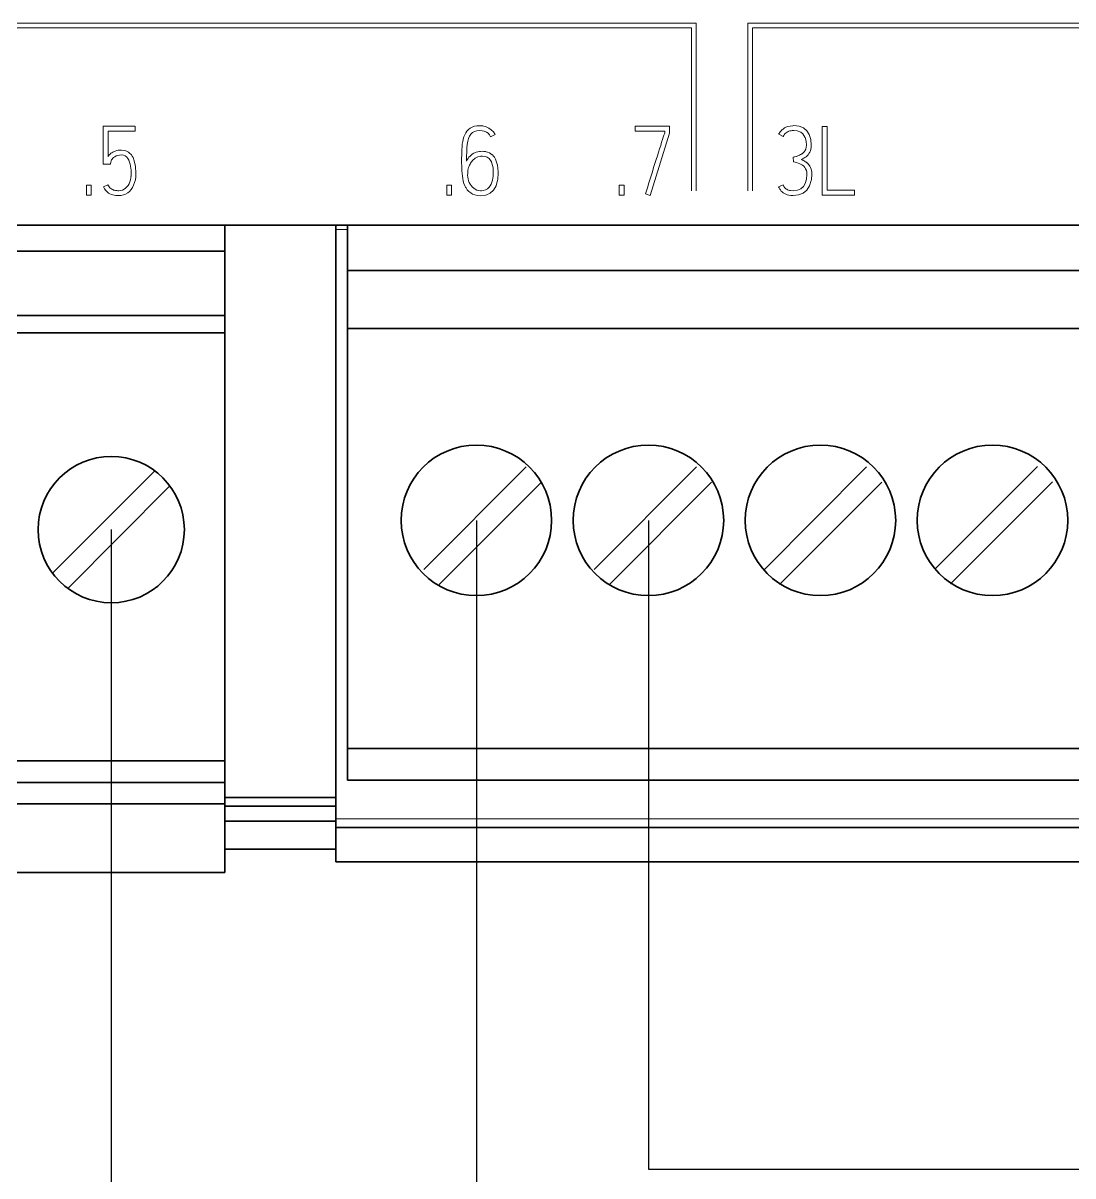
# Model space of a CAD drawing. Header units: millimetres. Extents: x -159 to 71007, y -220 to 29306.
# Drawn here: x 68997.5 to 69094.6, y 27833.9 to 27940.6 of the extents above; entities that cross this region are included whole.
import ezdxf

# ---------------------------------------------------------------- set-up
doc = ezdxf.new("R2010")
doc.units = ezdxf.units.MM
doc.layers.add('Layer 1', color=7, linetype='Continuous')

msp = doc.modelspace()

# ---------------------------------------------------------------- linework, layer by layer
for p, q in [((69039.42, 27894.58), (69039.42, 27824.58)), ((69055.33, 27894.58), (69055.33, 27834.58)), ((69005.64, 27893.73), (69005.64, 27813.73)), ((69055.33, 27834.58), (70616.06, 27834.58))]:
    msp.add_line(p, q)
at = {"layer": 'Layer 1', "color": 7, "lineweight": 9}
for points in [[(68967.43, 27940.58), (69059.74, 27940.58)], [(69059.74, 27940.58), (69059.74, 27925.06)], [(69064.52, 27940.58), (69139.52, 27940.58)], [(69064.52, 27925.06), (69064.52, 27940.58)], [(68967.87, 27940.14), (69059.31, 27940.14)], [(69059.31, 27940.14), (69059.31, 27925.06)], [(69064.96, 27940.14), (69139.08, 27940.14)], [(69064.96, 27925.06), (69064.96, 27940.14)]]:
    msp.add_lwpolyline(points, dxfattribs=at)
at = {"layer": 'Layer 1', "color": 7, "lineweight": 18}
for points in [[(69004.89, 27931.03), (69007.83, 27931.03)], [(69004.89, 27927.53), (69004.89, 27931.03)], [(69007.84, 27931.03), (69007.84, 27930.59)], [(69041.15, 27930.27), (69040.99, 27930.51), (69040.8, 27930.71), (69040.57, 27930.87), (69040.31, 27930.99), (69040.03, 27931.06), (69039.73, 27931.08), (69039.46, 27931.07), (69039.23, 27931.03), (69039.02, 27930.95), (69038.84, 27930.85), (69038.68, 27930.73), (69038.55, 27930.59), (69038.43, 27930.43), (69038.34, 27930.25), (69038.26, 27930.05), (69038.2, 27929.84), (69038.15, 27929.62), (69038.11, 27929.38), (69038.09, 27929.13), (69038.07, 27928.88), (69038.06, 27928.62), (69038.06, 27928.35), (69038.05, 27928.09), (69038.05, 27927.82), (69038.05, 27927.61), (69038.06, 27927.38), (69038.06, 27927.15), (69038.07, 27926.91), (69038.09, 27926.67), (69038.12, 27926.43), (69038.16, 27926.19), (69038.21, 27925.96), (69038.27, 27925.74), (69038.35, 27925.53), (69038.42, 27925.4)], [(69054.12, 27931.04), (69057.3, 27931.04)], [(69054.12, 27930.59), (69054.12, 27931.04)], [(69057.3, 27931.04), (69057.3, 27930.39)], [(69068, 27930.92), (69067.94, 27930.88), (69067.86, 27930.84), (69067.79, 27930.78), (69067.72, 27930.73), (69067.7, 27930.72), (69067.64, 27930.65), (69067.58, 27930.59), (69067.52, 27930.52), (69067.47, 27930.44), (69067.42, 27930.37), (69067.38, 27930.29)], [(69069.49, 27927.97), (69069.6, 27928.02), (69069.71, 27928.08), (69069.81, 27928.15), (69069.92, 27928.22), (69070.01, 27928.31), (69070.1, 27928.4), (69070.19, 27928.51), (69070.26, 27928.63), (69070.32, 27928.76), (69070.36, 27928.91), (69070.39, 27929.08), (69070.4, 27929.27), (69070.4, 27929.29), (69070.35, 27929.81), (69070.21, 27930.26), (69069.98, 27930.62), (69069.67, 27930.88), (69069.27, 27931.03), (69068.8, 27931.09), (69068.71, 27931.08), (69068.19, 27931), (69068, 27930.92)], [(69071.41, 27931.02), (69071.86, 27931.02)], [(69071.41, 27924.66), (69071.41, 27931.02)], [(69071.86, 27931.02), (69071.86, 27925.11)], [(69007.84, 27930.59), (69005.34, 27930.59)], [(69005.34, 27930.59), (69005.34, 27928.24)], [(69038.51, 27927.82), (69038.51, 27928.26), (69038.52, 27928.65), (69038.54, 27929.02), (69038.57, 27929.35), (69038.62, 27929.64), (69038.69, 27929.9), (69038.79, 27930.12), (69038.91, 27930.31), (69039.06, 27930.45), (69039.24, 27930.56), (69039.47, 27930.62), (69039.73, 27930.64), (69039.95, 27930.62), (69040.15, 27930.57), (69040.34, 27930.49), (69040.5, 27930.38), (69040.63, 27930.23), (69040.74, 27930.06)], [(69041.15, 27930.27), (69040.74, 27930.06)], [(69056.85, 27930.59), (69054.12, 27930.59)], [(69056.85, 27930.47), (69056.84, 27930.43), (69056.81, 27930.34), (69056.77, 27930.2), (69056.71, 27930.02), (69056.64, 27929.8), (69056.56, 27929.55), (69056.47, 27929.26), (69056.37, 27928.96), (69056.27, 27928.63), (69056.16, 27928.29), (69056.05, 27927.95), (69055.94, 27927.6), (69055.85, 27927.3), (69055.67, 27926.73), (69055.56, 27926.36), (69055.38, 27925.79), (69055.24, 27925.35), (69055.06, 27924.78)], [(69057.3, 27930.4), (69055.49, 27924.64)], [(69056.85, 27930.47), (69056.85, 27930.59)], [(69067.79, 27930.08), (69067.39, 27930.29)], [(69067.79, 27930.08), (69067.85, 27930.19), (69067.92, 27930.29), (69068, 27930.37), (69068.08, 27930.44), (69068.16, 27930.49), (69068.25, 27930.54), (69068.34, 27930.57), (69068.43, 27930.6), (69068.53, 27930.62), (69068.62, 27930.63), (69068.71, 27930.64), (69068.8, 27930.64), (69069.09, 27930.61), (69069.44, 27930.49), (69069.61, 27930.34), (69069.82, 27930.03), (69069.83, 27930), (69069.93, 27929.64), (69069.95, 27929.27), (69069.93, 27929.09), (69069.9, 27928.93), (69069.85, 27928.83)], [(69007.65, 27928.13), (69007.57, 27928.27), (69007.5, 27928.38), (69007.31, 27928.58), (69007.23, 27928.64), (69006.98, 27928.77), (69006.86, 27928.8), (69006.59, 27928.83), (69006.43, 27928.82), (69006.28, 27928.81), (69006.14, 27928.78), (69006.01, 27928.74), (69005.9, 27928.7), (69005.79, 27928.65), (69005.7, 27928.59), (69005.61, 27928.53), (69005.53, 27928.46), (69005.45, 27928.39), (69005.39, 27928.31), (69005.33, 27928.24)], [(69039.8, 27928.71), (69039.72, 27928.7), (69039.56, 27928.67), (69039.4, 27928.63), (69039.33, 27928.6), (69039.18, 27928.53), (69039.04, 27928.45), (69038.97, 27928.39), (69038.85, 27928.28), (69038.73, 27928.16), (69038.65, 27928.06), (69038.57, 27927.94), (69038.5, 27927.82)], [(69039.8, 27928.71), (69039.96, 27928.72)], [(69041.15, 27928.05), (69041.09, 27928.16), (69041, 27928.28), (69040.9, 27928.38), (69040.87, 27928.4), (69040.76, 27928.49), (69040.64, 27928.57), (69040.6, 27928.59), (69040.46, 27928.64), (69040.33, 27928.68), (69040.25, 27928.7), (69040.11, 27928.71), (69039.96, 27928.72)], [(69069.85, 27928.83), (69069.83, 27928.79), (69069.83, 27928.79), (69069.75, 27928.68), (69069.75, 27928.68), (69069.66, 27928.58), (69069.66, 27928.57), (69069.55, 27928.49), (69069.54, 27928.49), (69069.43, 27928.42), (69069.42, 27928.41), (69069.3, 27928.35), (69069.29, 27928.35), (69069.16, 27928.3), (69069.15, 27928.29), (69069.02, 27928.25), (69069, 27928.25), (69068.88, 27928.21), (69068.86, 27928.21), (69068.73, 27928.17)], [(69005.57, 27927.53), (69004.9, 27927.53)], [(69004.91, 27925.44), (69005.01, 27925.25), (69005.13, 27925.09), (69005.25, 27924.96), (69005.38, 27924.86), (69005.52, 27924.78), (69005.66, 27924.72), (69005.79, 27924.68), (69005.92, 27924.65), (69006.05, 27924.63), (69006.16, 27924.62), (69006.26, 27924.62), (69006.34, 27924.62), (69006.56, 27924.63), (69006.77, 27924.68), (69006.97, 27924.76), (69007.16, 27924.87), (69007.33, 27925), (69007.47, 27925.17), (69007.6, 27925.36), (69007.71, 27925.58), (69007.8, 27925.82), (69007.87, 27926.08), (69007.91, 27926.37), (69007.92, 27926.67), (69007.92, 27926.7), (69007.88, 27927.31), (69007.77, 27927.84), (69007.65, 27928.13)], [(69005.6, 27927.73), (69005.57, 27927.53)], [(69005.6, 27927.73), (69005.6, 27927.75), (69005.62, 27927.8), (69005.64, 27927.86), (69005.67, 27927.92), (69005.71, 27928), (69005.78, 27928.07), (69005.86, 27928.15), (69005.96, 27928.22), (69006.08, 27928.29), (69006.22, 27928.34), (69006.39, 27928.37), (69006.59, 27928.38), (69006.77, 27928.36), (69006.93, 27928.3), (69007.07, 27928.19), (69007.17, 27928.05), (69007.26, 27927.89), (69007.33, 27927.72), (69007.39, 27927.54), (69007.43, 27927.35), (69007.45, 27927.16), (69007.47, 27926.98), (69007.47, 27926.82), (69007.48, 27926.68), (69007.47, 27926.47), (69007.46, 27926.4)], [(69038.42, 27925.4), (69038.46, 27925.34), (69038.58, 27925.16), (69038.72, 27925.01), (69038.89, 27924.87), (69039.07, 27924.76), (69039.29, 27924.68), (69039.54, 27924.63), (69039.82, 27924.61), (69040.29, 27924.67), (69040.69, 27924.84), (69041.01, 27925.13), (69041.24, 27925.53), (69041.38, 27926.06), (69041.39, 27926.12), (69041.43, 27926.72), (69041.43, 27926.82), (69041.37, 27927.43), (69041.19, 27927.98), (69041.16, 27928.05)], [(69039.88, 27925.06), (69039.81, 27925.06), (69039.64, 27925.08), (69039.47, 27925.12), (69039.32, 27925.2), (69039.18, 27925.3), (69039.05, 27925.41), (69038.94, 27925.54), (69038.84, 27925.68), (69038.76, 27925.84), (69038.7, 27926), (69038.65, 27926.17), (69038.62, 27926.34), (69038.61, 27926.5), (69038.62, 27926.67), (69038.63, 27926.82), (69038.64, 27926.97), (69038.67, 27927.09), (69038.7, 27927.22), (69038.74, 27927.33), (69038.78, 27927.43), (69038.83, 27927.52), (69038.88, 27927.61), (69038.94, 27927.7), (69039.01, 27927.78), (69039.07, 27927.86), (69039.3, 27928.07), (69039.55, 27928.2), (69039.84, 27928.25)], [(69039.98, 27928.27), (69039.84, 27928.26)], [(69039.98, 27928.27), (69040.22, 27928.24), (69040.43, 27928.17), (69040.6, 27928.05), (69040.81, 27927.75), (69040.82, 27927.72), (69040.93, 27927.3), (69040.96, 27927.15), (69040.98, 27926.72), (69040.97, 27926.57), (69040.96, 27926.41), (69040.94, 27926.23), (69040.91, 27926.04), (69040.86, 27925.86), (69040.79, 27925.69), (69040.7, 27925.52), (69040.58, 27925.37), (69040.44, 27925.24), (69040.27, 27925.14), (69040.06, 27925.08), (69039.88, 27925.06)], [(69068.76, 27927.73), (69068.9, 27927.7), (69069.05, 27927.67), (69069.19, 27927.62), (69069.33, 27927.57), (69069.46, 27927.5), (69069.59, 27927.42), (69069.7, 27927.33), (69069.8, 27927.22), (69069.88, 27927.09), (69069.95, 27926.95), (69069.99, 27926.8), (69070, 27926.62), (69070, 27926.58), (69069.96, 27926.14), (69069.85, 27925.75), (69069.68, 27925.45), (69069.44, 27925.24), (69069.12, 27925.11), (69068.72, 27925.07), (69068.49, 27925.08), (69068.44, 27925.09)], [(69068.76, 27927.73), (69068.73, 27928.17)], [(69070.33, 27927.21), (69070.32, 27927.23), (69070.27, 27927.33), (69070.26, 27927.35), (69070.2, 27927.44), (69070.19, 27927.46), (69070.11, 27927.54), (69070.1, 27927.56), (69070.01, 27927.64), (69069.99, 27927.66), (69069.9, 27927.73), (69069.87, 27927.74), (69069.77, 27927.81), (69069.74, 27927.83), (69069.64, 27927.89), (69069.6, 27927.91), (69069.5, 27927.96)], [(69067.38, 27925.42), (69067.43, 27925.33), (69067.48, 27925.23), (69067.54, 27925.14), (69067.61, 27925.04), (69067.7, 27924.96), (69067.8, 27924.88), (69067.91, 27924.8), (69068.04, 27924.74), (69068.18, 27924.69), (69068.34, 27924.65), (69068.52, 27924.63), (69068.72, 27924.62), (69069.23, 27924.68), (69069.66, 27924.85), (69070, 27925.13), (69070.25, 27925.52), (69070.4, 27926.01), (69070.41, 27926.08), (69070.45, 27926.61), (69070.44, 27926.78), (69070.42, 27926.93), (69070.38, 27927.08), (69070.33, 27927.21)], [(69003.34, 27925.59), (69003.79, 27925.59)], [(69003.34, 27924.66), (69003.34, 27925.59)], [(69003.79, 27925.59), (69003.79, 27924.66)], [(69004.91, 27925.44), (69005.32, 27925.63)], [(69007.47, 27926.4), (69007.45, 27926.27), (69007.41, 27926.07), (69007.35, 27925.88), (69007.28, 27925.71), (69007.19, 27925.56), (69007.09, 27925.42), (69006.97, 27925.3), (69006.83, 27925.2), (69006.68, 27925.13), (69006.52, 27925.08), (69006.34, 27925.07), (69006.24, 27925.07), (69006.14, 27925.08), (69006.04, 27925.09), (69005.95, 27925.11), (69005.85, 27925.13), (69005.77, 27925.17), (69005.68, 27925.22), (69005.59, 27925.27), (69005.52, 27925.34), (69005.44, 27925.42), (69005.37, 27925.52), (69005.31, 27925.63)], [(69036.68, 27925.59), (69037.13, 27925.59)], [(69036.68, 27924.66), (69036.68, 27925.59)], [(69037.13, 27925.59), (69037.13, 27924.66)], [(69052.64, 27925.59), (69053.09, 27925.59)], [(69052.64, 27924.66), (69052.64, 27925.59)], [(69053.09, 27925.59), (69053.09, 27924.66)], [(69067.38, 27925.42), (69067.79, 27925.61)], [(69068.44, 27925.09), (69068.38, 27925.1), (69068.29, 27925.13), (69068.29, 27925.13), (69068.21, 27925.16), (69068.13, 27925.2), (69068.06, 27925.24), (69068, 27925.3), (69067.99, 27925.3), (69067.93, 27925.37), (69067.88, 27925.44), (69067.87, 27925.46), (69067.83, 27925.53), (69067.79, 27925.61)], [(69003.79, 27924.66), (69003.34, 27924.66)], [(69037.13, 27924.66), (69036.68, 27924.66)], [(69053.09, 27924.66), (69052.64, 27924.66)], [(69055.49, 27924.64), (69055.06, 27924.78)], [(69074.39, 27924.66), (69071.41, 27924.66)], [(69071.86, 27925.11), (69074.39, 27925.11)], [(69074.39, 27925.11), (69074.39, 27924.66)], [(69026.4, 27921.48), (69027.48, 27921.48)], [(69026.4, 27866.97), (69190.65, 27866.97)]]:
    msp.add_lwpolyline(points, dxfattribs=at)
at = {"layer": 'Layer 1', "color": 7, "lineweight": 35}
for points in [[(69194.63, 27921.88), (68876.32, 27921.88)], [(69016.14, 27862), (69016.14, 27921.88)], [(69026.4, 27921.88), (69026.4, 27862.99)], [(69027.48, 27921.88), (69027.48, 27870.55)], [(69016.14, 27919.49), (68883.73, 27919.49)], [(69027.48, 27917.69), (69190.66, 27917.69)], [(69016.14, 27913.52), (68883.73, 27913.52)], [(69016.14, 27911.93), (68883.73, 27911.93)], [(69027.48, 27912.33), (69190.66, 27912.33)], [(69009.67, 27899.16), (69000.2, 27889.7)], [(69044.02, 27899.52), (69034.56, 27890.05)], [(69044.02, 27899.52), (69034.56, 27890.05)], [(69059.77, 27899.52), (69050.31, 27890.05)], [(69059.77, 27899.52), (69050.31, 27890.05)], [(69075.52, 27899.52), (69066.06, 27890.05)], [(69075.52, 27899.52), (69066.06, 27890.05)], [(69091.32, 27899.57), (69081.86, 27890.11)], [(69091.32, 27899.57), (69081.86, 27890.11)], [(69001.61, 27888.29), (69011.07, 27897.76)], [(69035.97, 27888.65), (69045.43, 27898.11)], [(69035.97, 27888.65), (69045.43, 27898.11)], [(69051.72, 27888.65), (69061.18, 27898.11)], [(69051.72, 27888.65), (69061.18, 27898.11)], [(69067.47, 27888.65), (69076.93, 27898.11)], [(69067.47, 27888.65), (69076.93, 27898.11)], [(69083.27, 27888.7), (69092.73, 27898.16)], [(69083.27, 27888.7), (69092.73, 27898.16)], [(69027.48, 27873.49), (69190.66, 27873.49)], [(69016.14, 27872.34), (68883.73, 27872.34)], [(69016.14, 27870.35), (68883.73, 27870.35)], [(69027.48, 27870.55), (69190.66, 27870.55)], [(69016.14, 27868.96), (69026.4, 27868.96)], [(69016.14, 27868.36), (68883.73, 27868.36)], [(69026.4, 27868.16), (69016.14, 27868.16)], [(69026.4, 27866.77), (69016.14, 27866.77)], [(69026.4, 27866.17), (69190.65, 27866.17)], [(69026.4, 27864.18), (69016.14, 27864.18)], [(69026.4, 27862.99), (69190.65, 27862.99)], [(69016.14, 27862), (68883.73, 27862)]]:
    msp.add_lwpolyline(points, dxfattribs=at)
for points in [[(69046.38, 27894.58), (69046.38, 27894.58), (69046.38, 27894.58), (69046.38, 27894.58), (69046.38, 27898.43), (69043.26, 27901.54), (69039.42, 27901.54), (69035.57, 27901.54), (69032.46, 27898.43), (69032.46, 27894.58), (69032.46, 27890.73), (69035.57, 27887.62), (69039.42, 27887.62), (69043.26, 27887.62), (69046.38, 27890.73), (69046.38, 27894.58)], [(69062.3, 27894.58), (69062.3, 27894.58), (69062.3, 27894.58), (69062.3, 27894.58), (69062.3, 27898.43), (69059.18, 27901.54), (69055.33, 27901.54), (69051.49, 27901.54), (69048.37, 27898.43), (69048.37, 27894.58), (69048.37, 27890.73), (69051.49, 27887.62), (69055.33, 27887.62), (69059.18, 27887.62), (69062.3, 27890.73), (69062.3, 27894.58)], [(69078.21, 27894.58), (69078.21, 27894.58), (69078.21, 27894.58), (69078.21, 27894.58), (69078.21, 27898.43), (69075.1, 27901.54), (69071.25, 27901.54), (69067.41, 27901.54), (69064.29, 27898.43), (69064.29, 27894.58), (69064.29, 27890.73), (69067.41, 27887.62), (69071.25, 27887.62), (69075.1, 27887.62), (69078.21, 27890.73), (69078.21, 27894.58)], [(69094.13, 27894.58), (69094.13, 27894.58), (69094.13, 27894.58), (69094.13, 27894.58), (69094.13, 27898.43), (69091.01, 27901.54), (69087.17, 27901.54), (69083.32, 27901.54), (69080.2, 27898.43), (69080.2, 27894.58), (69080.2, 27890.73), (69083.32, 27887.62), (69087.17, 27887.62), (69091.01, 27887.62), (69094.13, 27890.73), (69094.13, 27894.58)], [(69012.4, 27893.73), (69012.4, 27893.73), (69012.4, 27893.73), (69012.4, 27893.73), (69012.4, 27897.46), (69009.37, 27900.49), (69005.64, 27900.49), (69001.9, 27900.49), (68998.87, 27897.46), (68998.87, 27893.73), (68998.87, 27889.99), (69001.9, 27886.96), (69005.64, 27886.96), (69009.37, 27886.96), (69012.4, 27889.99), (69012.4, 27893.73)]]:
    msp.add_open_spline(points, degree=3, knots=[0, 0, 0, 0, 1, 1, 1, 2, 2, 2, 3, 3, 3, 4, 4, 4, 5, 5, 5, 5], dxfattribs=at)

doc.saveas('drawing.dxf')
